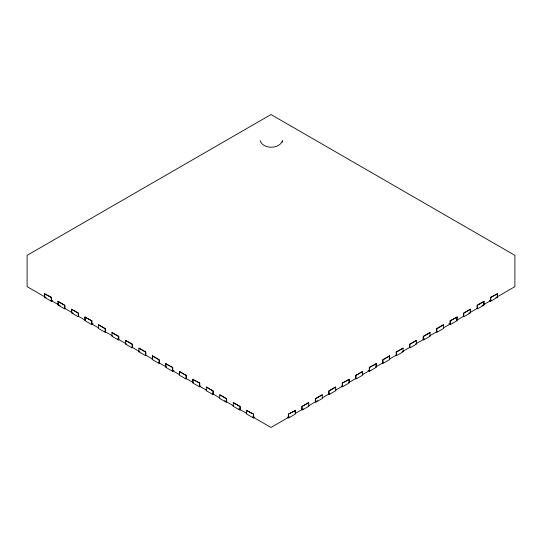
<?xml version="1.0" encoding="UTF-8"?>
<svg xmlns="http://www.w3.org/2000/svg" width="542" height="542" viewBox="0 0 542 542"><rect width="100%" height="100%" fill="white"/><g stroke="black" fill="none" stroke-linecap="round" stroke-linejoin="round"><path stroke-width="0.81" d="M52.628 300.383L51.219 301.196L44.444 297.287L44.444 293.737L51.49 297.497L51.49 300.729M44.444 293.737L51.49 297.497M57.892 301.501L64.667 305.417L64.667 308.96L57.892 305.051L58.163 301.345L64.938 305.261L64.938 308.493M71.442 309.326L78.217 313.235L78.217 316.785L71.442 312.87L71.713 309.17L78.488 313.08L78.488 316.311M93.068 323.73L91.659 324.55L84.884 320.634L84.884 317.09L91.93 320.844L91.93 324.075M84.884 317.09L91.93 320.844M98.359 324.868L105.134 328.777L105.134 332.327L98.359 328.411L98.63 324.712L105.405 328.621L105.405 331.853M111.808 332.632L118.583 336.541L118.583 340.085L111.808 336.175L112.079 332.476L118.854 336.386L118.854 339.617M125.358 340.451L132.133 344.366L132.133 347.91L125.358 344.001L125.629 340.295L132.404 344.211L132.404 347.442M138.799 348.215L145.574 352.131L145.574 355.674L138.799 351.765L139.07 348.059L145.845 351.975L145.845 355.206M152.255 355.986L159.03 359.895L159.03 363.438L152.255 359.529L152.526 355.83L159.301 359.739L159.301 362.971M173.887 370.389L172.478 371.202L165.703 367.293L165.703 363.75L172.749 367.503L172.749 370.735M165.703 363.75L172.749 367.503M179.253 371.568L186.028 375.484L186.028 379.027L179.253 375.118L179.524 371.412L186.299 375.328L186.299 378.56M200.886 385.979L199.476 386.792L192.701 382.882L192.701 379.332L199.747 383.086L199.747 386.324M192.701 379.332L199.747 383.086M206.17 387.11L212.945 391.026L212.945 394.569L206.17 390.66L206.441 386.954L213.216 390.87L213.216 394.102M219.618 394.874L226.393 398.783L226.393 402.333L219.618 398.417L219.889 394.718L226.664 398.627L226.664 401.866M233.168 402.699L239.943 406.608L239.943 410.159L233.168 406.243L233.439 402.543L240.214 406.453L240.214 409.684M254.794 417.103L253.385 417.916L246.61 414.007L246.61 410.463L253.656 414.217L253.656 417.448M246.61 410.463L253.656 414.217M288.351 417.442L288.351 414.21L295.397 410.457L295.397 414L288.622 417.916L287.213 417.103M301.799 409.684L301.799 406.446L308.574 402.537L308.845 406.243L302.07 410.152L302.07 406.608L308.845 402.692M315.349 401.859L315.349 398.627L322.124 394.712L322.395 398.417L315.62 402.327L315.62 398.783L322.395 394.867M328.798 394.095L328.798 390.863L335.573 386.954L335.844 390.653L329.069 394.562L329.069 391.019L335.844 387.11M342.266 386.317L342.266 383.086L349.312 379.332L349.312 382.876L342.537 386.785L341.128 385.972M355.715 378.553L355.715 375.321L362.49 371.412L362.761 375.111L355.986 379.021L355.986 375.477L362.761 371.568M369.265 370.728L369.265 367.496L376.311 363.743L376.311 367.286L369.536 371.202L368.126 370.389M382.706 362.971L382.706 359.732L389.481 355.823L389.752 359.529L382.977 363.438L382.977 359.888L389.752 355.979M396.161 355.2L396.161 351.968L402.936 348.059L403.207 351.758L396.432 355.667L396.432 352.124L403.207 348.215M409.61 347.436L409.61 344.204L416.385 340.295L416.656 343.994L409.881 347.91L409.881 344.36L416.656 340.451M423.16 339.617L423.16 336.379L429.935 332.47L430.206 336.175L423.431 340.085L423.431 336.535L430.206 332.625M436.608 331.853L436.608 328.621L443.383 324.705L443.654 328.411L436.879 332.321L436.879 328.777L443.654 324.861M450.077 324.075L450.077 320.837L457.123 317.084L457.123 320.634L450.348 324.543L448.939 323.73M463.525 316.311L463.525 313.08L470.3 309.164L470.571 312.87L463.796 316.779L463.796 313.235L470.571 309.319M477.075 308.486L477.075 305.254L483.85 301.345L484.121 305.044L477.346 308.954L477.346 305.41L484.121 301.501M490.524 300.722L490.524 297.49L497.57 293.737L497.57 297.28L490.795 301.196L489.385 300.376M288.351 414.21L295.397 410.457M342.266 383.086L349.312 379.332M369.265 367.496L376.311 363.743M450.077 320.837L457.123 317.084M490.524 297.49L497.57 293.737M289.313 416.886L271 427.462L252.687 416.886M303.229 408.858L295.173 413.505L295.126 410.301M308.357 405.897L317.382 400.687M322.273 397.862L329.597 393.634M335.457 390.247L342.781 386.019M348.635 382.638L355.965 378.411M362.557 374.603L369.881 370.376M375.735 366.988L383.065 362.761M389.657 358.953L396.243 355.152M402.103 351.765L410.165 347.117M415.287 344.156L424.515 338.831M429.203 336.121L437.265 331.467M443.857 327.666L450.443 323.859M456.303 320.478L463.627 316.25M468.755 313.29L477.543 308.215M481.94 305.674L490.727 300.6M495.855 297.639L514.9 286.643L514.9 255.357L271 114.538L27.1 255.357L27.1 286.643L46.145 297.639M51.273 300.6L60.06 305.674M64.457 308.215L73.245 313.29M78.373 316.25L85.697 320.478M91.557 323.859L98.143 327.666M104.735 331.467L112.797 336.121M117.499 338.838L126.713 344.156M131.835 347.117L139.897 351.765M145.757 355.152L152.343 358.953M158.935 362.761L166.265 366.988M172.119 370.376L179.443 374.603M186.035 378.411L193.365 382.638M199.219 386.019L206.543 390.247M212.403 393.634L219.727 397.862M224.632 400.687L233.643 405.897M238.771 408.858L246.827 413.505M260.174 140.615C262.782 149.409 279.801 149.409 282.402 140.615L282.402 142.282M497.299 293.581L497.299 296.813M490.795 297.646L490.795 301.196M483.85 301.345L483.85 304.577M470.3 309.164L470.3 312.395M456.852 316.928L456.852 320.159M450.348 321L450.348 324.543M389.481 355.823L389.481 359.055M376.04 363.587L376.04 366.819M369.536 367.652L369.536 371.202M362.49 371.412L362.49 374.644M349.041 379.17L349.041 382.408M342.537 383.241L342.537 386.785M288.622 414.366L288.622 417.916M253.385 414.373L253.385 417.916M199.476 383.248L199.476 386.792M192.972 379.176L192.972 382.408M179.524 371.412L179.524 374.644M172.478 367.659L172.478 371.202M165.974 363.594L165.974 366.826M152.526 355.83L152.526 359.061M91.659 321L91.659 324.55M85.155 316.935L85.155 320.166M71.713 309.17L71.713 312.402M58.163 301.345L58.163 304.577M51.219 297.653L51.219 301.196M44.715 293.581L44.715 296.82"/></g></svg>
